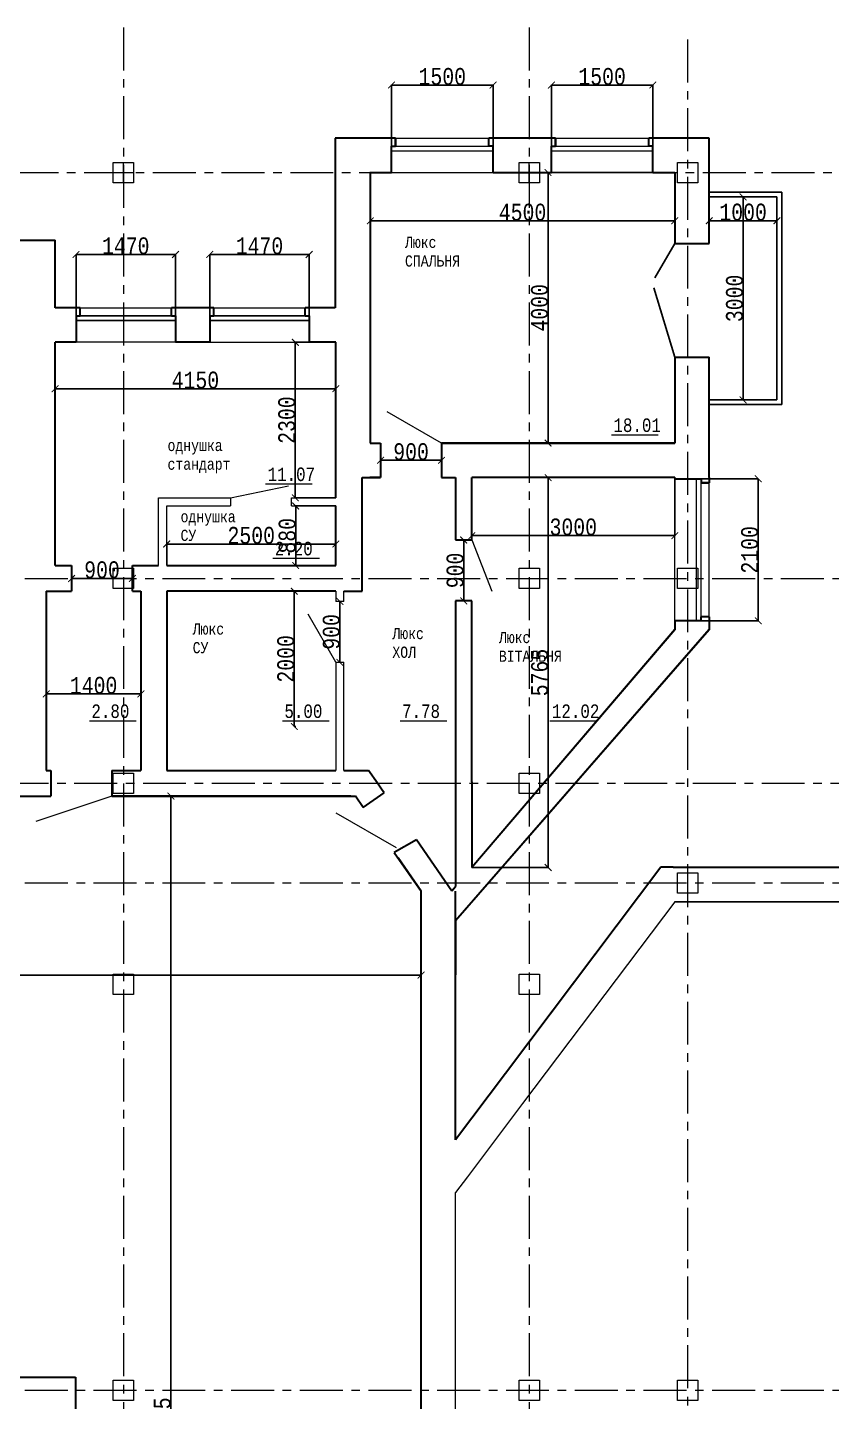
# Model space of a CAD drawing. Header units: millimetres. Extents: x -689206 to 4969298, y -1019800 to 703299.
# Drawn here: x 439613 to 451497, y 682986 to 703299 of the extents above; entities that cross this region are included whole.
import ezdxf

# ---------------------------------------------------------------- set-up
doc = ezdxf.new("R2010")
doc.units = ezdxf.units.MM
doc.linetypes.add('осеваяX2', pattern=[101.6, 63.5, -12.7, 12.7, -12.7])
for name, color, linetype, lineweight in [('б', 231, 'Continuous', 30), ('несущие', 7, 'Continuous', 30), ('ОКНА', 250, 'Continuous', 20), ('ПЕРЕГОРОДКИ', 252, 'Continuous', 9), ('РАЗМЕРЫ', 7, 'Continuous', 9), ('стены', 7, 'Continuous', 20)]:
    doc.layers.add(name, color=color, linetype=linetype, lineweight=lineweight)
doc.styles.add('Аннотативный', font='isocteur.ttf', dxfattribs={"width": 0.7, "height": 250})
doc.dimstyles.new('Аннотативный', dxfattribs={"dimscale": 0, "dimtxt": 250, "dimasz": 100, "dimexe": 1.25, "dimexo": 0.625, "dimtad": 1, "dimdec": 0, "dimtxsty": 'Аннотативный', "dimblk": 'ARCHTICK', "dimcen": 2.5, "dimadec": 0, "dimazin": 0, "dimtfac": 1, "dimtdec": 0, "dimtmove": 0, "dimatfit": 3, "dimfxl": 1, "dimarcsym": 0})

# ---------------------------------------------------------------- blocks, each defined once
blk = doc.blocks.new('_ArchTick')
at = {"color": 0, "linetype": 'ByBlock', "const_width": 0.15}
blk.add_lwpolyline([(-0.5, -0.5), (0.5, 0.5)], dxfattribs=at)
blk = doc.blocks.new('*D18')
at = {"layer": 'Defpoints', "color": 0, "lineweight": 20, "transparency": 16777216}
for p in [(439890, 693446), (439890, 692965), (441290, 692965)]:
    blk.add_point(p, dxfattribs=at)
at = {"layer": 'стены', "color": 0, "lineweight": -2, "transparency": 16777216}
for p, q in [((439890, 692966), (439890, 693447)), ((441290, 693446), (439890, 693446)), ((441290, 692966), (441290, 693447))]:
    blk.add_line(p, q, dxfattribs=at)
at = {"layer": 'стены', "color": 0, "lineweight": -2, "transparency": 16777216, "xscale": 100, "yscale": 100, "zscale": 100, "rotation": 180}
blk.add_blockref('_ArchTick', (439890, 693446), dxfattribs=at)
at = {"layer": 'стены', "color": 0, "lineweight": -2, "transparency": 16777216, "xscale": 100, "yscale": 100, "zscale": 100}
blk.add_blockref('_ArchTick', (441290, 693446), dxfattribs=at)
at = {"layer": 'стены', "color": 0, "transparency": 16777216, "insert": (440590, 693572), "char_height": 250, "attachment_point": 5, "style": 'Аннотативный'}
blk.add_mtext('1400', dxfattribs=at)
blk = doc.blocks.new('*D19')
at = {"layer": 'Defpoints', "color": 0, "lineweight": 20, "transparency": 16777216}
for p in [(443571, 698645), (444170, 698645), (444170, 696345)]:
    blk.add_point(p, dxfattribs=at)
at = {"layer": 'стены', "color": 0, "lineweight": -2, "transparency": 16777216}
for p, q in [((444169, 698645), (443570, 698645)), ((443571, 696345), (443571, 698645)), ((444169, 696345), (443570, 696345))]:
    blk.add_line(p, q, dxfattribs=at)
at = {"layer": 'стены', "color": 0, "lineweight": -2, "transparency": 16777216, "xscale": 100, "yscale": 100, "zscale": 100}
for p, rotation in [((443571, 698645), 90), ((443571, 696345), 270)]:
    blk.add_blockref('_ArchTick', p, dxfattribs=dict(at, rotation=rotation))
at = {"layer": 'стены', "color": 0, "transparency": 16777216, "insert": (443446, 697495), "char_height": 250, "attachment_point": 5, "rotation": 90, "style": 'Аннотативный'}
blk.add_mtext('2300', dxfattribs=at)
blk = doc.blocks.new('*D20')
at = {"layer": 'Defpoints', "color": 0, "lineweight": 20, "transparency": 16777216}
for p in [(440020, 697945), (444170, 697959), (444170, 697945)]:
    blk.add_point(p, dxfattribs=at)
at = {"layer": 'стены', "color": 0, "lineweight": -2, "transparency": 16777216}
for p, q in [((440020, 697945), (440020, 697961)), ((440020, 697959), (444170, 697959)), ((444170, 697945), (444170, 697961))]:
    blk.add_line(p, q, dxfattribs=at)
at = {"layer": 'стены', "color": 0, "lineweight": -2, "transparency": 16777216, "xscale": 100, "yscale": 100, "zscale": 100, "rotation": 180}
blk.add_blockref('_ArchTick', (440020, 697959), dxfattribs=at)
at = {"layer": 'стены', "color": 0, "lineweight": -2, "transparency": 16777216, "xscale": 100, "yscale": 100, "zscale": 100}
blk.add_blockref('_ArchTick', (444170, 697959), dxfattribs=at)
at = {"layer": 'стены', "color": 0, "transparency": 16777216, "insert": (442095, 698085), "char_height": 250, "attachment_point": 5, "style": 'Аннотативный'}
blk.add_mtext('4150', dxfattribs=at)
blk = doc.blocks.new('*D21')
at = {"layer": 'Defpoints', "color": 0, "lineweight": 20, "transparency": 16777216}
for p in [(444170, 696225), (443577, 695345), (444170, 695345)]:
    blk.add_point(p, dxfattribs=at)
at = {"layer": 'стены', "color": 0, "lineweight": -2, "transparency": 16777216}
for p, q in [((444169, 696225), (443576, 696225)), ((443577, 696225), (443577, 695345)), ((444169, 695345), (443576, 695345))]:
    blk.add_line(p, q, dxfattribs=at)
at = {"layer": 'стены', "color": 0, "lineweight": -2, "transparency": 16777216, "xscale": 100, "yscale": 100, "zscale": 100}
for p, rotation in [((443577, 696225), 90), ((443577, 695345), 270)]:
    blk.add_blockref('_ArchTick', p, dxfattribs=dict(at, rotation=rotation))
at = {"layer": 'стены', "color": 0, "transparency": 16777216, "insert": (443452, 695785), "char_height": 250, "attachment_point": 5, "rotation": 90, "style": 'Аннотативный'}
blk.add_mtext('880', dxfattribs=at)
blk = doc.blocks.new('*D22')
at = {"layer": 'Defpoints', "color": 0, "lineweight": 20, "transparency": 16777216}
for p in [(441670, 695663), (441670, 695345), (444170, 695345)]:
    blk.add_point(p, dxfattribs=at)
at = {"layer": 'стены', "color": 0, "lineweight": -2, "transparency": 16777216}
for p, q in [((441670, 695346), (441670, 695665)), ((444170, 695663), (441670, 695663)), ((444170, 695346), (444170, 695665))]:
    blk.add_line(p, q, dxfattribs=at)
at = {"layer": 'стены', "color": 0, "lineweight": -2, "transparency": 16777216, "xscale": 100, "yscale": 100, "zscale": 100, "rotation": 180}
blk.add_blockref('_ArchTick', (441670, 695663), dxfattribs=at)
at = {"layer": 'стены', "color": 0, "lineweight": -2, "transparency": 16777216, "xscale": 100, "yscale": 100, "zscale": 100}
blk.add_blockref('_ArchTick', (444170, 695663), dxfattribs=at)
at = {"layer": 'стены', "color": 0, "transparency": 16777216, "insert": (442920, 695789), "char_height": 250, "attachment_point": 5, "style": 'Аннотативный'}
blk.add_mtext('2500', dxfattribs=at)
blk = doc.blocks.new('*D23')
at = {"layer": 'Defpoints', "color": 0, "lineweight": 20, "transparency": 16777216}
for p in [(443581, 694965), (443556, 692965), (443581, 692965)]:
    blk.add_point(p, dxfattribs=at)
at = {"layer": 'стены', "color": 0, "lineweight": -2, "transparency": 16777216}
for p, q in [((443580, 694965), (443555, 694965)), ((443556, 694965), (443556, 692965)), ((443580, 692965), (443555, 692965))]:
    blk.add_line(p, q, dxfattribs=at)
at = {"layer": 'стены', "color": 0, "lineweight": -2, "transparency": 16777216, "xscale": 100, "yscale": 100, "zscale": 100}
for p, rotation in [((443556, 694965), 90), ((443556, 692965), 270)]:
    blk.add_blockref('_ArchTick', p, dxfattribs=dict(at, rotation=rotation))
at = {"layer": 'стены', "color": 0, "transparency": 16777216, "insert": (443431, 693965), "char_height": 250, "attachment_point": 5, "rotation": 90, "style": 'Аннотативный'}
blk.add_mtext('2000', dxfattribs=at)
blk = doc.blocks.new('*D24')
at = {"layer": 'Defpoints', "color": 0, "lineweight": 20, "transparency": 16777216}
for p in [(444680, 700441), (449180, 700441), (449180, 700441)]:
    blk.add_point(p, dxfattribs=at)
at = {"layer": 'стены', "color": 0, "lineweight": -2, "transparency": 16777216}
for p, q in [((444680, 700442), (444680, 700442)), ((444680, 700441), (449180, 700441)), ((449180, 700442), (449180, 700442))]:
    blk.add_line(p, q, dxfattribs=at)
at = {"layer": 'стены', "color": 0, "lineweight": -2, "transparency": 16777216, "xscale": 100, "yscale": 100, "zscale": 100, "rotation": 180}
blk.add_blockref('_ArchTick', (444680, 700441), dxfattribs=at)
at = {"layer": 'стены', "color": 0, "lineweight": -2, "transparency": 16777216, "xscale": 100, "yscale": 100, "zscale": 100}
blk.add_blockref('_ArchTick', (449180, 700441), dxfattribs=at)
at = {"layer": 'стены', "color": 0, "transparency": 16777216, "insert": (446930, 700567), "char_height": 250, "attachment_point": 5, "style": 'Аннотативный'}
blk.add_mtext('4500', dxfattribs=at)
blk = doc.blocks.new('*D25')
at = {"layer": 'Defpoints', "color": 0, "lineweight": 20, "transparency": 16777216}
for p in [(447307, 701155), (449180, 701155), (449180, 697155)]:
    blk.add_point(p, dxfattribs=at)
at = {"layer": 'стены', "color": 0, "lineweight": -2, "transparency": 16777216}
for p, q in [((449179, 701155), (447306, 701155)), ((447307, 697155), (447307, 701155)), ((449179, 697155), (447306, 697155))]:
    blk.add_line(p, q, dxfattribs=at)
at = {"layer": 'стены', "color": 0, "lineweight": -2, "transparency": 16777216, "xscale": 100, "yscale": 100, "zscale": 100}
for p, rotation in [((447307, 701155), 90), ((447307, 697155), 270)]:
    blk.add_blockref('_ArchTick', p, dxfattribs=dict(at, rotation=rotation))
at = {"layer": 'стены', "color": 0, "transparency": 16777216, "insert": (447182, 699155), "char_height": 250, "attachment_point": 5, "rotation": 90, "style": 'Аннотативный'}
blk.add_mtext('4000', dxfattribs=at)
blk = doc.blocks.new('*D26')
at = {"layer": 'Defpoints', "color": 0, "lineweight": 20, "transparency": 16777216}
for p in [(446180, 696645), (447309, 696645), (446180, 690881)]:
    blk.add_point(p, dxfattribs=at)
at = {"layer": 'стены', "color": 0, "lineweight": -2, "transparency": 16777216}
for p, q in [((446181, 696645), (447310, 696645)), ((447309, 690881), (447309, 696645)), ((446181, 690881), (447310, 690881))]:
    blk.add_line(p, q, dxfattribs=at)
at = {"layer": 'стены', "color": 0, "lineweight": -2, "transparency": 16777216, "xscale": 100, "yscale": 100, "zscale": 100}
for p, rotation in [((447309, 696645), 90), ((447309, 690881), 270)]:
    blk.add_blockref('_ArchTick', p, dxfattribs=dict(at, rotation=rotation))
at = {"layer": 'стены', "color": 0, "transparency": 16777216, "insert": (447183, 693763), "char_height": 250, "attachment_point": 5, "rotation": 90, "style": 'Аннотативный'}
blk.add_mtext('5765', dxfattribs=at)
blk = doc.blocks.new('*D129')
at = {"layer": 'Defpoints', "color": 0, "lineweight": 20, "transparency": 16777216}
for p in [(444230, 694814), (444230, 694814), (444230, 693914)]:
    blk.add_point(p, dxfattribs=at)
at = {"layer": 'стены', "color": 0, "lineweight": -2, "transparency": 16777216}
for p, q in [((444230, 693914), (444230, 694814)), ((444231, 694814), (444231, 694814)), ((444231, 693914), (444231, 693914))]:
    blk.add_line(p, q, dxfattribs=at)
at = {"layer": 'стены', "color": 0, "lineweight": -2, "transparency": 16777216, "xscale": 100, "yscale": 100, "zscale": 100}
for p, rotation in [((444230, 694814), 90), ((444230, 693914), 270)]:
    blk.add_blockref('_ArchTick', p, dxfattribs=dict(at, rotation=rotation))
at = {"layer": 'стены', "color": 0, "transparency": 16777216, "insert": (444104, 694364), "char_height": 250, "attachment_point": 5, "rotation": 90, "style": 'Аннотативный'}
blk.add_mtext('900', dxfattribs=at)
blk = doc.blocks.new('*D130')
at = {"layer": 'Defpoints', "color": 0, "lineweight": 20, "transparency": 16777216}
for p in [(446060, 695722), (446060, 695722), (446060, 694822)]:
    blk.add_point(p, dxfattribs=at)
at = {"layer": 'стены', "color": 0, "lineweight": -2, "transparency": 16777216}
for p, q in [((446060, 694822), (446060, 695722)), ((446061, 695722), (446061, 695722)), ((446061, 694822), (446061, 694822))]:
    blk.add_line(p, q, dxfattribs=at)
at = {"layer": 'стены', "color": 0, "lineweight": -2, "transparency": 16777216, "xscale": 100, "yscale": 100, "zscale": 100}
for p, rotation in [((446060, 695722), 90), ((446060, 694822), 270)]:
    blk.add_blockref('_ArchTick', p, dxfattribs=dict(at, rotation=rotation))
at = {"layer": 'стены', "color": 0, "transparency": 16777216, "insert": (445934, 695272), "char_height": 250, "attachment_point": 5, "rotation": 90, "style": 'Аннотативный'}
blk.add_mtext('900', dxfattribs=at)
blk = doc.blocks.new('*D131')
at = {"layer": 'Defpoints', "color": 0, "lineweight": 20, "transparency": 16777216}
for p in [(444832, 696900), (444832, 696900), (445732, 696900)]:
    blk.add_point(p, dxfattribs=at)
at = {"layer": 'стены', "color": 0, "lineweight": -2, "transparency": 16777216}
for p, q in [((444832, 696901), (444832, 696902)), ((445732, 696900), (444832, 696900)), ((445732, 696901), (445732, 696902))]:
    blk.add_line(p, q, dxfattribs=at)
at = {"layer": 'стены', "color": 0, "lineweight": -2, "transparency": 16777216, "xscale": 100, "yscale": 100, "zscale": 100, "rotation": 180}
blk.add_blockref('_ArchTick', (444832, 696900), dxfattribs=at)
at = {"layer": 'стены', "color": 0, "lineweight": -2, "transparency": 16777216, "xscale": 100, "yscale": 100, "zscale": 100}
blk.add_blockref('_ArchTick', (445732, 696900), dxfattribs=at)
at = {"layer": 'стены', "color": 0, "transparency": 16777216, "insert": (445282, 697026), "char_height": 250, "attachment_point": 5, "style": 'Аннотативный'}
blk.add_mtext('900', dxfattribs=at)
blk = doc.blocks.new('*D132')
at = {"layer": 'Defpoints', "color": 0, "lineweight": 20, "transparency": 16777216}
for p in [(440264, 695153), (441164, 695155), (441164, 695155)]:
    blk.add_point(p, dxfattribs=at)
at = {"layer": 'стены', "color": 0, "lineweight": -2, "transparency": 16777216}
for p, q in [((440264, 695154), (440264, 695155)), ((440264, 695153), (441164, 695155)), ((441164, 695156), (441164, 695157))]:
    blk.add_line(p, q, dxfattribs=at)
at = {"layer": 'стены', "color": 0, "lineweight": -2, "transparency": 16777216, "xscale": 100, "yscale": 100, "zscale": 100}
for p, rotation in [((440264, 695153), 180.1284210534828), ((441164, 695155), 0.1284210534828287)]:
    blk.add_blockref('_ArchTick', p, dxfattribs=dict(at, rotation=rotation))
at = {"layer": 'стены', "color": 0, "transparency": 16777216, "insert": (440714, 695280), "char_height": 250, "attachment_point": 5, "rotation": 0.1284, "style": 'Аннотативный'}
blk.add_mtext('900', dxfattribs=at)
blk = doc.blocks.new('*D171')
at = {"layer": 'Defpoints', "color": 0, "linetype": 'ByBlock', "lineweight": 20, "transparency": 16777216}
for p in [(449690, 700794), (450690, 700794), (450690, 700442)]:
    blk.add_point(p, dxfattribs=at)
at = {"layer": 'б', "color": 0, "linetype": 'ByBlock', "lineweight": -2, "transparency": 16777216}
for p, q in [((449690, 700794), (449690, 700441)), ((450690, 700794), (450690, 700441)), ((449690, 700442), (450690, 700442))]:
    blk.add_line(p, q, dxfattribs=at)
at = {"layer": 'б', "color": 0, "linetype": 'ByBlock', "lineweight": -2, "transparency": 16777216, "xscale": 100, "yscale": 100, "zscale": 100, "rotation": 180}
blk.add_blockref('_ArchTick', (449690, 700442), dxfattribs=at)
at = {"layer": 'б', "color": 0, "linetype": 'ByBlock', "lineweight": -2, "transparency": 16777216, "xscale": 100, "yscale": 100, "zscale": 100}
blk.add_blockref('_ArchTick', (450690, 700442), dxfattribs=at)
at = {"layer": 'б', "color": 0, "linetype": 'ByBlock', "lineweight": 25, "transparency": 16777216, "insert": (450190, 700568), "char_height": 250, "attachment_point": 5, "style": 'Аннотативный'}
blk.add_mtext('1000', dxfattribs=at)
blk = doc.blocks.new('*D172')
at = {"layer": 'Defpoints', "color": 0, "linetype": 'ByBlock', "lineweight": 20, "transparency": 16777216}
for p in [(449690, 700794), (450190, 700794), (449690, 697794)]:
    blk.add_point(p, dxfattribs=at)
at = {"layer": 'б', "color": 0, "linetype": 'ByBlock', "lineweight": -2, "transparency": 16777216}
for p, q in [((449691, 700794), (450191, 700794)), ((450190, 697794), (450190, 700794)), ((449691, 697794), (450191, 697794))]:
    blk.add_line(p, q, dxfattribs=at)
at = {"layer": 'б', "color": 0, "linetype": 'ByBlock', "lineweight": -2, "transparency": 16777216, "xscale": 100, "yscale": 100, "zscale": 100}
for p, rotation in [((450190, 700794), 90), ((450190, 697794), 270)]:
    blk.add_blockref('_ArchTick', p, dxfattribs=dict(at, rotation=rotation))
at = {"layer": 'б', "color": 0, "linetype": 'ByBlock', "lineweight": 25, "transparency": 16777216, "insert": (450064, 699294), "char_height": 250, "attachment_point": 5, "rotation": 90, "style": 'Аннотативный'}
blk.add_mtext('3000', dxfattribs=at)
blk = doc.blocks.new('*D194')
at = {"layer": 'Defpoints', "color": 0, "lineweight": 20, "transparency": 16777216}
for p in [(446180, 696645), (449180, 696645), (449180, 695787)]:
    blk.add_point(p, dxfattribs=at)
at = {"layer": 'РАЗМЕРЫ', "color": 0, "lineweight": -2, "transparency": 16777216}
for p, q in [((446180, 696645), (446180, 695786)), ((449180, 696645), (449180, 695786)), ((446180, 695787), (449180, 695787))]:
    blk.add_line(p, q, dxfattribs=at)
at = {"layer": 'РАЗМЕРЫ', "color": 0, "lineweight": -2, "transparency": 16777216, "xscale": 100, "yscale": 100, "zscale": 100, "rotation": 180}
blk.add_blockref('_ArchTick', (446180, 695787), dxfattribs=at)
at = {"layer": 'РАЗМЕРЫ', "color": 0, "lineweight": -2, "transparency": 16777216, "xscale": 100, "yscale": 100, "zscale": 100}
blk.add_blockref('_ArchTick', (449180, 695787), dxfattribs=at)
at = {"layer": 'РАЗМЕРЫ', "color": 0, "transparency": 16777216, "insert": (447680, 695913), "char_height": 250, "attachment_point": 5, "style": 'Аннотативный'}
blk.add_mtext('3000', dxfattribs=at)
blk = doc.blocks.new('*D299')
at = {"layer": 'Defpoints', "color": 0, "linetype": 'ByBlock', "lineweight": 20, "transparency": 16777216}
for p in [(440330, 699943), (440330, 698645), (441800, 698645)]:
    blk.add_point(p, dxfattribs=at)
at = {"layer": 'ПЕРЕГОРОДКИ', "color": 0, "linetype": 'ByBlock', "lineweight": -2, "transparency": 16777216}
for p, q in [((440330, 698646), (440330, 699944)), ((441800, 699943), (440330, 699943)), ((441800, 698646), (441800, 699944))]:
    blk.add_line(p, q, dxfattribs=at)
at = {"layer": 'ПЕРЕГОРОДКИ', "color": 0, "linetype": 'ByBlock', "lineweight": -2, "transparency": 16777216, "xscale": 100, "yscale": 100, "zscale": 100, "rotation": 180}
blk.add_blockref('_ArchTick', (440330, 699943), dxfattribs=at)
at = {"layer": 'ПЕРЕГОРОДКИ', "color": 0, "linetype": 'ByBlock', "lineweight": -2, "transparency": 16777216, "xscale": 100, "yscale": 100, "zscale": 100}
blk.add_blockref('_ArchTick', (441800, 699943), dxfattribs=at)
at = {"layer": 'ПЕРЕГОРОДКИ', "color": 0, "linetype": 'ByBlock', "lineweight": 13, "transparency": 16777216, "insert": (441065, 700069), "char_height": 250, "attachment_point": 5, "style": 'Аннотативный'}
blk.add_mtext('1470', dxfattribs=at)
blk = doc.blocks.new('*D300')
at = {"layer": 'Defpoints', "color": 0, "linetype": 'ByBlock', "lineweight": 20, "transparency": 16777216}
for p in [(442307, 699943), (442307, 698645), (443777, 698645)]:
    blk.add_point(p, dxfattribs=at)
at = {"layer": 'ПЕРЕГОРОДКИ', "color": 0, "linetype": 'ByBlock', "lineweight": -2, "transparency": 16777216}
for p, q in [((442307, 698646), (442307, 699944)), ((443777, 699943), (442307, 699943)), ((443777, 698646), (443777, 699944))]:
    blk.add_line(p, q, dxfattribs=at)
at = {"layer": 'ПЕРЕГОРОДКИ', "color": 0, "linetype": 'ByBlock', "lineweight": -2, "transparency": 16777216, "xscale": 100, "yscale": 100, "zscale": 100, "rotation": 180}
blk.add_blockref('_ArchTick', (442307, 699943), dxfattribs=at)
at = {"layer": 'ПЕРЕГОРОДКИ', "color": 0, "linetype": 'ByBlock', "lineweight": -2, "transparency": 16777216, "xscale": 100, "yscale": 100, "zscale": 100}
blk.add_blockref('_ArchTick', (443777, 699943), dxfattribs=at)
at = {"layer": 'ПЕРЕГОРОДКИ', "color": 0, "linetype": 'ByBlock', "lineweight": 13, "transparency": 16777216, "insert": (443042, 700069), "char_height": 250, "attachment_point": 5, "style": 'Аннотативный'}
blk.add_mtext('1470', dxfattribs=at)
blk = doc.blocks.new('*D301')
at = {"layer": 'Defpoints', "color": 0, "linetype": 'ByBlock', "lineweight": 20, "transparency": 16777216}
for p in [(444994, 702448), (444994, 701155), (446494, 701155)]:
    blk.add_point(p, dxfattribs=at)
at = {"layer": 'ПЕРЕГОРОДКИ', "color": 0, "linetype": 'ByBlock', "lineweight": -2, "transparency": 16777216}
for p, q in [((444994, 701156), (444994, 702449)), ((446494, 702448), (444994, 702448)), ((446494, 701156), (446494, 702449))]:
    blk.add_line(p, q, dxfattribs=at)
at = {"layer": 'ПЕРЕГОРОДКИ', "color": 0, "linetype": 'ByBlock', "lineweight": -2, "transparency": 16777216, "xscale": 100, "yscale": 100, "zscale": 100, "rotation": 180}
blk.add_blockref('_ArchTick', (444994, 702448), dxfattribs=at)
at = {"layer": 'ПЕРЕГОРОДКИ', "color": 0, "linetype": 'ByBlock', "lineweight": -2, "transparency": 16777216, "xscale": 100, "yscale": 100, "zscale": 100}
blk.add_blockref('_ArchTick', (446494, 702448), dxfattribs=at)
at = {"layer": 'ПЕРЕГОРОДКИ', "color": 0, "linetype": 'ByBlock', "lineweight": 13, "transparency": 16777216, "insert": (445744, 702573), "char_height": 250, "attachment_point": 5, "style": 'Аннотативный'}
blk.add_mtext('1500', dxfattribs=at)
blk = doc.blocks.new('*D302')
at = {"layer": 'Defpoints', "color": 0, "linetype": 'ByBlock', "lineweight": 20, "transparency": 16777216}
for p in [(448856, 702448), (447356, 701155), (448856, 701153)]:
    blk.add_point(p, dxfattribs=at)
at = {"layer": 'ПЕРЕГОРОДКИ', "color": 0, "linetype": 'ByBlock', "lineweight": -2, "transparency": 16777216}
for p, q in [((447356, 701156), (447356, 702449)), ((447356, 702448), (448856, 702448)), ((448856, 701154), (448856, 702449))]:
    blk.add_line(p, q, dxfattribs=at)
at = {"layer": 'ПЕРЕГОРОДКИ', "color": 0, "linetype": 'ByBlock', "lineweight": -2, "transparency": 16777216, "xscale": 100, "yscale": 100, "zscale": 100, "rotation": 180}
blk.add_blockref('_ArchTick', (447356, 702448), dxfattribs=at)
at = {"layer": 'ПЕРЕГОРОДКИ', "color": 0, "linetype": 'ByBlock', "lineweight": -2, "transparency": 16777216, "xscale": 100, "yscale": 100, "zscale": 100}
blk.add_blockref('_ArchTick', (448856, 702448), dxfattribs=at)
at = {"layer": 'ПЕРЕГОРОДКИ', "color": 0, "linetype": 'ByBlock', "lineweight": 13, "transparency": 16777216, "insert": (448106, 702573), "char_height": 250, "attachment_point": 5, "style": 'Аннотативный'}
blk.add_mtext('1500', dxfattribs=at)
blk = doc.blocks.new('*D303')
at = {"layer": 'Defpoints', "color": 0, "linetype": 'ByBlock', "lineweight": 20, "transparency": 16777216}
for p in [(449180, 696627), (450414, 696627), (449180, 694527)]:
    blk.add_point(p, dxfattribs=at)
at = {"layer": 'ПЕРЕГОРОДКИ', "color": 0, "linetype": 'ByBlock', "lineweight": -2, "transparency": 16777216}
for p, q in [((449181, 696627), (450415, 696627)), ((450414, 694527), (450414, 696627)), ((449181, 694527), (450415, 694527))]:
    blk.add_line(p, q, dxfattribs=at)
at = {"layer": 'ПЕРЕГОРОДКИ', "color": 0, "linetype": 'ByBlock', "lineweight": -2, "transparency": 16777216, "xscale": 100, "yscale": 100, "zscale": 100}
for p, rotation in [((450414, 696627), 90), ((450414, 694527), 270)]:
    blk.add_blockref('_ArchTick', p, dxfattribs=dict(at, rotation=rotation))
at = {"layer": 'ПЕРЕГОРОДКИ', "color": 0, "linetype": 'ByBlock', "lineweight": 13, "transparency": 16777216, "insert": (450288, 695577), "char_height": 250, "attachment_point": 5, "rotation": 90, "style": 'Аннотативный'}
blk.add_mtext('2100', dxfattribs=at)
blk = doc.blocks.new('*D480')
at = {"layer": 'Defpoints', "color": 0, "linetype": 'ByBlock', "lineweight": 20, "transparency": 16777216}
for p in [(441732, 691936), (441732, 691936), (441732, 673281)]:
    blk.add_point(p, dxfattribs=at)
at = {"layer": 'РАЗМЕРЫ', "color": 0, "linetype": 'ByBlock', "lineweight": -2, "transparency": 16777216}
for p, q in [((441732, 673281), (441732, 691936)), ((441733, 691936), (441733, 691936)), ((441733, 673281), (441733, 673281))]:
    blk.add_line(p, q, dxfattribs=at)
at = {"layer": 'РАЗМЕРЫ', "color": 0, "linetype": 'ByBlock', "lineweight": -2, "transparency": 16777216, "xscale": 100, "yscale": 100, "zscale": 100}
for p, rotation in [((441732, 691936), 90), ((441732, 673281), 270)]:
    blk.add_blockref('_ArchTick', p, dxfattribs=dict(at, rotation=rotation))
at = {"layer": 'РАЗМЕРЫ', "color": 0, "linetype": 'ByBlock', "lineweight": 25, "transparency": 16777216, "insert": (441606, 682609), "char_height": 250, "attachment_point": 5, "rotation": 90, "style": 'Аннотативный'}
blk.add_mtext('18655', dxfattribs=at)
blk = doc.blocks.new('*D481')
at = {"layer": 'Defpoints', "color": 0, "linetype": 'ByBlock', "lineweight": 20, "transparency": 16777216}
for p in [(426780, 689290), (426780, 689290), (445430, 689294)]:
    blk.add_point(p, dxfattribs=at)
at = {"layer": 'РАЗМЕРЫ', "color": 0, "linetype": 'ByBlock', "lineweight": -2, "transparency": 16777216}
for p, q in [((426780, 689291), (426780, 689292)), ((445430, 689290), (426780, 689290)), ((445430, 689293), (445430, 689289))]:
    blk.add_line(p, q, dxfattribs=at)
at = {"layer": 'РАЗМЕРЫ', "color": 0, "linetype": 'ByBlock', "lineweight": -2, "transparency": 16777216, "xscale": 100, "yscale": 100, "zscale": 100, "rotation": 180}
blk.add_blockref('_ArchTick', (426780, 689290), dxfattribs=at)
at = {"layer": 'РАЗМЕРЫ', "color": 0, "linetype": 'ByBlock', "lineweight": -2, "transparency": 16777216, "xscale": 100, "yscale": 100, "zscale": 100}
blk.add_blockref('_ArchTick', (445430, 689290), dxfattribs=at)
at = {"layer": 'РАЗМЕРЫ', "color": 0, "linetype": 'ByBlock', "lineweight": 25, "transparency": 16777216, "insert": (436105, 689416), "char_height": 250, "attachment_point": 5, "style": 'Аннотативный'}
blk.add_mtext('18650', dxfattribs=at)

msp = doc.modelspace()

# ---------------------------------------------------------------- linework, layer by layer
at = {"layer": 'б', "color": 18, "linetype": 'ByBlock', "lineweight": 25, "true_color": 0x000000}
for p, q in [((450760.1, 700864.4), (449690.1, 700864.4)), ((449690.1, 700794.4), (450690.1, 700794.4)), ((450690.1, 700794.4), (450690.1, 697794.4)), ((450760.1, 700794.4), (450760.1, 700864.4)), ((450760.1, 697724.4), (450760.1, 700794.4)), ((449180.1, 700104.3), (448887.3, 699597.1)), ((449180.1, 698424.3), (448870.5, 699450.7)), ((449690.1, 697794.4), (450690.1, 697794.4)), ((449690.1, 697724.4), (450690.1, 697724.4)), ((450690.1, 697724.4), (450760.1, 697724.4))]:
    msp.add_line(p, q, dxfattribs=at)
at = {"layer": 'б', "color": 18, "linetype": 'ByBlock', "lineweight": 30, "true_color": 0x000000}
for p, q in [((449180.1, 700104.3), (449690.1, 700104.3)), ((449180.1, 698424.3), (449690.1, 698424.3))]:
    msp.add_line(p, q, dxfattribs=at)
at = {"layer": 'несущие', "color": 0}
for p, q in [((439890.1, 692965.4), (439890.1, 692316)), ((441290.1, 692965.4), (441290.1, 692316)), ((441670.1, 692965.4), (441670.1, 692316)), ((439890.1, 692316), (439958, 692316)), ((439958, 692316), (439958, 691936)), ((440858, 692316), (440858, 691936)), ((440858, 692316), (441290.1, 692316)), ((441670.1, 692316), (444170.1, 692316)), ((444290.1, 692316), (444655.1, 692316)), ((444290.1, 692316), (444390.1, 692316)), ((444390.1, 692316), (444655.5, 692316)), ((444786.6, 692126), (444655.5, 692316)), ((444845.6, 692039.9), (444786.6, 692126)), ((444089.5, 691936), (440875.4, 691936)), ((444290.1, 691936), (444089.5, 691936)), ((444290.1, 691936), (444459.1, 691936)), ((444390.1, 691936), (444290.1, 691936)), ((444390.1, 691936), (444458.9, 691936)), ((444574.3, 691768.8), (444458.9, 691936)), ((444574.3, 691768.8), (444884.6, 691983)), ((444884.6, 691983), (444845.6, 692039.9)), ((448975.2, 690885), (446676.8, 687833.8)), ((448975.2, 690883.9), (446736.7, 687912.2)), ((449154.1, 690883.9), (448975.2, 690883.9))]:
    msp.add_line(p, q, dxfattribs=at)
at = {"layer": 'несущие', "lineweight": 30}
for p, q in [((445362, 691292.2), (445032.9, 691102.2)), ((445032.9, 691102.2), (445429.8, 690530))]:
    msp.add_line(p, q, dxfattribs=at)
at = {"layer": 'несущие', "lineweight": 20}
msp.add_line((449178.7, 690375), (446931.8, 687392.1), dxfattribs=at)
at = {"layer": 'несущие', "color": 0, "lineweight": 25}
msp.add_line((449373, 690373.9), (449177.8, 690373.9), dxfattribs=at)
at = {"layer": 'несущие'}
for p, q in [((438300, 683345.4), (440320, 683345.4)), ((440320, 683345.4), (440320, 681129.1))]:
    msp.add_line(p, q, dxfattribs=at)
at = {"layer": 'ОКНА'}
for p, q in [((444994, 701473.4), (446494, 701473.4)), ((445054, 701543.4), (446434, 701543.4)), ((447356.1, 701473.4), (448856.1, 701473.4)), ((447416.1, 701543.4), (448796.1, 701543.4)), ((449500.1, 694527.3), (449500.1, 696627.3)), ((449570.1, 694587.3), (449570.1, 696567.3))]:
    msp.add_line(p, q, dxfattribs=at)
at = {"layer": 'РАЗМЕРЫ', "lineweight": 30}
for p, q in [((445054, 701543.4), (445054, 701663.4)), ((445054, 701663.4), (445054, 701543.4)), ((446434, 701543.4), (446434, 701663.4)), ((447416.1, 701543.4), (447416.1, 701663.4)), ((447416.1, 701663.4), (447416.1, 701543.4)), ((448796.1, 701543.4), (448796.1, 701663.4)), ((444994, 701543.4), (445054, 701543.4)), ((446494, 701543.4), (446434, 701543.4)), ((447356.1, 701543.4), (447416.1, 701543.4)), ((448856.1, 701543.4), (448796.1, 701543.4)), ((449570.1, 696627.3), (449570.1, 696567.3)), ((449570.1, 696567.3), (449690.1, 696567.3)), ((449690.1, 696567.3), (449570.1, 696567.3)), ((449570.1, 694527.3), (449570.1, 694587.3)), ((449690.1, 694587.3), (449570.1, 694587.3))]:
    msp.add_line(p, q, dxfattribs=at)
at = {"layer": 'РАЗМЕРЫ'}
for p, q in [((445054, 701663.4), (446434, 701663.4)), ((447416.1, 701663.4), (448796.1, 701663.4)), ((444994, 701155.4), (446494, 701155.4)), ((447356.1, 701155.4), (448856.1, 701155.4)), ((440390.3, 699155.4), (441740.3, 699155.4)), ((442367.1, 699155.4), (443717.1, 699155.4)), ((441800.3, 698645.4), (440330.3, 698645.4)), ((442307.1, 698645.4), (443777.1, 698645.4)), ((449180.1, 694527.3), (449180.1, 696627.3)), ((449690.1, 694587.3), (449690.1, 696567.3))]:
    msp.add_line(p, q, dxfattribs=at)
at = {"layer": 'РАЗМЕРЫ', "color": 114, "true_color": 0x139b48}
for p, q in [((448244.2, 697276.2), (448933.4, 697276.2)), ((443133, 696550.9), (443822.3, 696550.9)), ((443238.3, 695452.4), (443927.6, 695452.4)), ((440528.3, 693048.3), (441217.6, 693048.3)), ((443381, 693048.3), (444070.3, 693048.3)), ((445119.9, 693048.3), (445809.1, 693048.3)), ((447334.6, 693048.3), (448023.9, 693048.3))]:
    msp.add_line(p, q, dxfattribs=at)
at = {"layer": 'РАЗМЕРЫ', "linetype": 'ByBlock', "lineweight": 30}
for p, q in [((445429.8, 676580.8), (445429.8, 690531.1)), ((445939.8, 686855.4), (445939.8, 690531.1)), ((446676.8, 687833.8), (445939.8, 686855.4))]:
    msp.add_line(p, q, dxfattribs=at)
at = {"layer": 'РАЗМЕРЫ', "linetype": 'ByBlock', "lineweight": 20}
for p, q in [((446931.8, 687392.1), (446115.2, 686308.1)), ((446115.2, 686308.1), (445939.8, 686075.2)), ((445939.8, 679557.8), (445939.8, 686075.2))]:
    msp.add_line(p, q, dxfattribs=at)
at = {"layer": 'стены', "color": 1, "linetype": 'осеваяX2', "lineweight": 15, "ltscale": 10}
for p, q in [((441030, 703298.9), (441030, 659151.4)), ((447030, 703298.9), (447030, 659003.4)), ((449370.1, 703120.9), (449370.1, 658825.4)), ((428258.1, 701153.4), (477180, 701153.4)), ((446880, 701153.4), (447180, 701153.4)), ((405030, 695153.4), (477180, 695153.4)), ((404744.4, 692126), (476894.4, 692126)), ((405030, 690653.4), (477180, 690653.4)), ((405030, 683153.4), (477180, 683153.4))]:
    msp.add_line(p, q, dxfattribs=at)
at = {"layer": 'стены', "lineweight": 30}
for p, q in [((444162.1, 701663.4), (444162.1, 699155.4)), ((445054, 701663.4), (444162.1, 701663.4)), ((447416.1, 701663.4), (446434, 701663.4)), ((449690.1, 701663.4), (448796.1, 701663.4)), ((449690.1, 700104.3), (449690.1, 701663.4)), ((444994, 701155.4), (444994, 701543.4)), ((446494, 701155.4), (446494, 701543.4)), ((447356.1, 701155.4), (447356.1, 701543.4)), ((448856.1, 701155.4), (448856.1, 701543.4)), ((444672.1, 701155.4), (444994, 701155.4)), ((444680.1, 701155.4), (444680.1, 697155.4)), ((446494, 701155.4), (447356.1, 701155.4)), ((448856.1, 701155.4), (449180.1, 701155.4)), ((449180.1, 701155.4), (449180.1, 700104.3)), ((438601.9, 700155.4), (439660.1, 700155.4)), ((439660.1, 700155.4), (440020.1, 700155.4)), ((440020.1, 699155.4), (440020.1, 700155.4)), ((440390.3, 699155.4), (440020.1, 699155.4)), ((440330.3, 699035.4), (440390.3, 699035.4)), ((440330.3, 699035.4), (440330.3, 698645.4)), ((440390.3, 699035.4), (440390.3, 699155.4)), ((441740.3, 699035.4), (441740.3, 699155.4)), ((442367.1, 699155.4), (441740.3, 699155.4)), ((441740.3, 699035.4), (441800.3, 699035.4)), ((442307.1, 699035.4), (442367.1, 699035.4)), ((442367.1, 699035.4), (442367.1, 699155.4)), ((444162.1, 699155.4), (443717.1, 699155.4)), ((443717.1, 699035.4), (443717.1, 699155.4)), ((443717.1, 699035.4), (443777.1, 699035.4)), ((443777.1, 699035.4), (443777.1, 698645.4)), ((440020.1, 695345.4), (440020.1, 698645.4)), ((440330.3, 698645.4), (440020.1, 698645.4)), ((442307.1, 698645.4), (441800.3, 698645.4)), ((444170.1, 698645.4), (443777.1, 698645.4)), ((444170.1, 696345.4), (444170.1, 698645.4)), ((449180.1, 698424.3), (449180.1, 697155.4)), ((449690.1, 696645.4), (449690.1, 698424.3)), ((444680.1, 697155.4), (444832.1, 697155.4)), ((444832.1, 697155.4), (444832.1, 696645.4)), ((445732.1, 697155.4), (449180.1, 697155.4)), ((449180.1, 697155.4), (445732.1, 697155.4)), ((445732.1, 697155.4), (445732.1, 696645.4)), ((444560.1, 696645.4), (444832.1, 696645.4)), ((444560.1, 694965.4), (444560.1, 696645.4)), ((444832.1, 696645.4), (444672.1, 696645.4)), ((445732.1, 696645.4), (445940.1, 696645.4)), ((445940.1, 696645.4), (445940.1, 695722.4)), ((449180.1, 696645.4), (446180.1, 696645.4)), ((446180.1, 695722.4), (446180.1, 696645.4)), ((449180.1, 696645.4), (449180.1, 696627.3)), ((449180.1, 696627.3), (449570.1, 696627.3)), ((449690.1, 696645.4), (449690.1, 696567.3)), ((444170.1, 695345.4), (444170.1, 696225.4)), ((445940.1, 695722.4), (446180.1, 695722.4)), ((440020.1, 695345.4), (440264.1, 695345.4)), ((440264.1, 695345.4), (440264.1, 694965.4)), ((441164.1, 694965.4), (441164.1, 695345.4)), ((441164.1, 695345.4), (441550.1, 695345.4)), ((441670.1, 695345.4), (444170.1, 695345.4)), ((439890.1, 694965.4), (440264.1, 694965.4)), ((439890.1, 694965.4), (439890.1, 692965.4)), ((441164.1, 694965.4), (441290.1, 694965.4)), ((441290.1, 694965.4), (441290.1, 692965.4)), ((441290.1, 694965.4), (441290.1, 692965.4)), ((444170.1, 694965.4), (441670.1, 694965.4)), ((441670.1, 694965.4), (441670.1, 693345.4)), ((444290.1, 694965.4), (444560.1, 694965.4)), ((445940.1, 694822.4), (445940.1, 692145.4)), ((446180.1, 694822.4), (445940.1, 694822.4)), ((446180.1, 692145.4), (446180.1, 694822.4)), ((449570.1, 694527.3), (449180.1, 694527.3)), ((449180.1, 694527.3), (449180.1, 694395.4)), ((449690.1, 694587.3), (449690.1, 694395.9)), ((449689.8, 694399.2), (445939.8, 690093.8)), ((449689.8, 694397.2), (445939.8, 690091.7)), ((449690.1, 694395.9), (445940.1, 690090.5)), ((449179.8, 694396.7), (446179.8, 690881.8)), ((449180.1, 694395.4), (446180.1, 690880.5)), ((441670.1, 693345.4), (441670.1, 692965.4)), ((445939.8, 692146.7), (445939.8, 690600.6)), ((445940.1, 692145.4), (445940.1, 690599.3)), ((446179.8, 692146.7), (446179.8, 690881.8)), ((446180.1, 692145.4), (446180.1, 690880.5)), ((439439.8, 691936), (439958, 691936)), ((440858, 691936), (444290.1, 691936)), ((445362.3, 691292.6), (445884.5, 690535.9)), ((445363.1, 691293.4), (445884.5, 690537.9)), ((445429.8, 690530), (445090.8, 691021.2)), ((449154.1, 690883.9), (452709.1, 690883.9)), ((445429.8, 690093.8), (445429.8, 690530)), ((445884.5, 690535.9), (445939.8, 690600.6)), ((445884.9, 690534.6), (445940.1, 690599.3)), ((445429.8, 689293.8), (445429.8, 690093.8)), ((445939.8, 690093.8), (445939.8, 689293.8))]:
    msp.add_line(p, q, dxfattribs=at)
at = {"layer": 'стены'}
for p, q in [((441030, 701003.4), (441030, 701303.4)), ((447030, 701003.4), (447030, 701303.4)), ((440880, 701153.4), (441180, 701153.4)), ((446880, 701153.4), (447180, 701153.4)), ((449180.1, 701153.4), (448856.1, 701153.4)), ((440170.1, 699155.4), (440390.3, 699155.4)), ((445732.1, 697155.4), (444931.4, 697617.7)), ((444680.1, 697155.4), (444832.1, 697155.4)), ((442613.1, 696345.4), (443472, 696521.6)), ((445940.1, 696645.4), (445732.1, 696645.4)), ((446180.1, 696645.4), (446542.1, 696645.4)), ((441550.1, 695345.4), (441550.1, 696345.4)), ((441550.1, 696345.4), (442613.1, 696345.4)), ((442613.1, 696345.4), (442613.1, 696225.4)), ((443513.1, 696345.4), (444170.1, 696345.4)), ((443513.1, 696225.4), (443513.1, 696345.4)), ((441670.1, 695345.4), (441670.1, 696225.4)), ((441670.1, 696225.4), (442613.1, 696225.4)), ((443513.1, 696225.4), (444170.1, 696225.4)), ((446180.1, 695722.4), (446474.2, 694966.1)), ((441550.1, 695345.4), (441550.1, 695593.1)), ((441164.1, 695345.4), (441550.1, 695345.4)), ((439890.1, 694965.4), (440264.1, 694965.4)), ((441164.1, 694965.4), (441290.1, 694965.4)), ((441290.1, 693391.1), (441290.1, 694965.4)), ((441670.1, 692965.4), (441670.1, 694965.4)), ((441670.1, 692965.4), (441670.1, 694965.4)), ((444170.1, 694965.4), (444170.1, 694814.4)), ((444290.1, 694814.4), (444290.1, 694965.4)), ((444290.1, 694814.4), (444170.1, 694814.4)), ((444170.1, 693914.4), (443760.7, 694623.5)), ((444170.1, 693914.4), (444170.1, 692316)), ((444170.1, 693914.4), (444290.1, 693914.4)), ((444290.1, 692316), (444290.1, 693914.4)), ((441290.1, 693345.4), (441290.1, 693391.1)), ((440858, 691936), (439738.1, 691560.4)), ((445066.2, 691170.3), (444176.3, 691684.1))]:
    msp.add_line(p, q, dxfattribs=at)
at = {"layer": 'стены', "lineweight": 25}
for p, q in [((440330.3, 698965.4), (441800.3, 698965.4)), ((440390.3, 699035.4), (441740.3, 699035.4)), ((442307.1, 698965.4), (443777.1, 698965.4)), ((442367.1, 699035.4), (443717.1, 699035.4)), ((452709.1, 690373.9), (449373, 690373.9))]:
    msp.add_line(p, q, dxfattribs=at)
at = {"layer": 'стены', "color": 4, "lineweight": 25}
for p, q in [((441800.3, 699035.4), (441800.3, 698645.4)), ((443777.1, 699035.4), (443777.1, 698645.4))]:
    msp.add_line(p, q, dxfattribs=at)
at = {"layer": 'стены', "color": 18, "lineweight": 30, "true_color": 0x000000}
for p, q in [((441800.3, 699035.4), (441800.3, 698645.4)), ((442307.1, 699035.4), (442307.1, 698645.4))]:
    msp.add_line(p, q, dxfattribs=at)
at = {"layer": 'стены', "color": 240, "true_color": 0xed1f24}
for points in [[(440880, 701303.4), (441180, 701303.4), (441180, 701003.4), (440880, 701003.4)], [(446880, 701303.4), (447180, 701303.4), (447180, 701003.4), (446880, 701003.4)], [(449220.1, 701303.4), (449520.1, 701303.4), (449520.1, 701003.4), (449220.1, 701003.4)], [(440880, 695303.4), (441180, 695303.4), (441180, 695003.4), (440880, 695003.4)], [(446880, 695303.4), (447180, 695303.4), (447180, 695003.4), (446880, 695003.4)], [(449220.1, 695303.4), (449520.1, 695303.4), (449520.1, 695003.4), (449220.1, 695003.4)], [(440880, 692276), (441180, 692276), (441180, 691976), (440880, 691976)], [(446880, 692276), (447180, 692276), (447180, 691976), (446880, 691976)], [(449220.1, 690803.4), (449520.1, 690803.4), (449520.1, 690503.4), (449220.1, 690503.4)], [(440880, 689303.4), (441180, 689303.4), (441180, 689003.4), (440880, 689003.4)], [(446880, 689303.4), (447180, 689303.4), (447180, 689003.4), (446880, 689003.4)], [(440880, 683303.4), (441180, 683303.4), (441180, 683003.4), (440880, 683003.4)], [(446880, 683303.4), (447180, 683303.4), (447180, 683003.4), (446880, 683003.4)], [(449220.1, 683303.4), (449520.1, 683303.4), (449520.1, 683003.4), (449220.1, 683003.4)]]:
    msp.add_lwpolyline(points, close=True, dxfattribs=at)

# ---------------------------------------------------------------- texts
at = {"char_height": 165.8, "width": 766.271, "attachment_point": 1, "style": 'Аннотативный'}
for s, insert in [('Люкс\\PСПАЛЬНЯ', (445192.4, 700206.1)), ('однушка \\Pстандарт', (441682.7, 697202.8)), ('однушка\\PСУ', (441875.5, 696150.2)), ('Люкс\\PСУ', (442054.5, 694489.7)), ('Люкс ХОЛ', (445006, 694422.3)), ('Люкс\\PВІТАЛЬНЯ', (446580.4, 694363.8))]:
    msp.add_mtext(s, dxfattribs=dict(at, insert=insert))
at = {"layer": 'РАЗМЕРЫ', "color": 114, "true_color": 0x139b48, "char_height": 200, "width": 656.117, "attachment_point": 1, "style": 'Аннотативный'}
for s, insert in [('18.01', (448273.4, 697519.1)), ('11.07', (443162.3, 696793.7)), ('2.20', (443267.6, 695695.2)), ('2.80', (440557.6, 693291.2)), ('5.00', (443410.3, 693291.2)), ('7.78', (445149.1, 693291.2)), ('12.02', (447363.9, 693291.2))]:
    msp.add_mtext(s, dxfattribs=dict(at, insert=insert))

# ---------------------------------------------------------------- dimensions: what is measured, and where the dimension line sits
at = {"layer": 'б', "color": 18, "linetype": 'ByBlock', "lineweight": 25, "true_color": 0x000000}
for p1, p2, distance, picture, middle in [((449690.1, 700794.4), (450690.1, 700794.4), -352.3, '*D171', (450190.1, 700567.8)), ((449690.1, 697794.4), (449690.1, 700794.4), -500, '*D172', (450064.5, 699294.4))]:
    dim = msp.add_aligned_dim(p1=p1, p2=p2, distance=distance, dimstyle='Аннотативный', dxfattribs=at)
    dim.commit()
    dim.dimension.update_dxf_attribs({"geometry": picture, "text_midpoint": middle})
at = {"layer": 'ПЕРЕГОРОДКИ', "color": 18, "linetype": 'ByBlock', "lineweight": 13, "true_color": 0x000000}
for base, p1, p2, picture, middle in [((444994, 702447.6), (446494, 701155.4), (444994, 701155.4), '*D301', (445744, 702573.2)), ((448856.1, 702447.6), (447356.1, 701155.4), (448856.1, 701153.4), '*D302', (448106.1, 702573.2)), ((440330.3, 699943), (441800.3, 698645.4), (440330.3, 698645.4), '*D299', (441065.3, 700068.6)), ((442307.1, 699943), (443777.1, 698645.4), (442307.1, 698645.4), '*D300', (443042.1, 700068.6))]:
    dim = msp.add_linear_dim(base=base, p1=p1, p2=p2, dimstyle='Аннотативный', dxfattribs=at)
    dim.commit()
    dim.dimension.update_dxf_attribs({"geometry": picture, "text_midpoint": middle})
dim = msp.add_linear_dim(base=(450413.9, 696627.3), p1=(449180.1, 694527.3), p2=(449180.1, 696627.3), angle=90, dimstyle='Аннотативный', dxfattribs=at)
dim.commit()
dim.dimension.update_dxf_attribs({"geometry": '*D303', "text_midpoint": (450288.3, 695577.3)})
at = {"layer": 'РАЗМЕРЫ'}
dim = msp.add_linear_dim(base=(449180.1, 695787), p1=(446180.1, 696645.4), p2=(449180.1, 696645.4), dimstyle='Аннотативный', dxfattribs=at)
dim.commit()
dim.dimension.update_dxf_attribs({"geometry": '*D194', "text_midpoint": (447680.1, 695912.6)})
at = {"layer": 'РАЗМЕРЫ', "linetype": 'ByBlock', "lineweight": 25}
dim = msp.add_linear_dim(base=(441732, 691936), p1=(441732, 673281.4), p2=(441732, 691936), angle=90, dimstyle='Аннотативный', dxfattribs=at)
dim.commit()
dim.dimension.update_dxf_attribs({"geometry": '*D480', "text_midpoint": (441606.4, 682608.7)})
dim = msp.add_linear_dim(base=(426780, 689290.5), p1=(445429.8, 689293.8), p2=(426780, 689290.5), dimstyle='Аннотативный', dxfattribs=at)
dim.commit()
dim.dimension.update_dxf_attribs({"geometry": '*D481', "text_midpoint": (436104.9, 689416.1)})
at = {"layer": 'стены'}
for p1, p2, distance, picture, middle in [((449180.1, 697155.4), (449180.1, 701155.4), 1873, '*D25', (447181.5, 699155.4)), ((444680.1, 700440.9), (449180.1, 700440.9), 0, '*D24', (446930.1, 700566.6)), ((444170.1, 696345.4), (444170.1, 698645.4), 598.7, '*D19', (443445.7, 697495.4)), ((440020.1, 697944.7), (444170.1, 697944.7), 14.7, '*D20', (442095.1, 698085)), ((445732.1, 696900.4), (444832.1, 696900.4), 0, '*D131', (445282.1, 697026.1)), ((446180.1, 690880.5), (446180.1, 696645.4), -1128.5, '*D26', (447183, 693763)), ((444170.1, 695345.4), (441670.1, 695345.4), -318, '*D22', (442920.1, 695789)), ((446060.1, 694822.4), (446060.1, 695722.4), 0, '*D130', (445934.5, 695272.4)), ((440264.1, 695153.4), (441164.1, 695155.4), 0, '*D132', (440713.8, 695280.1)), ((443580.8, 694965.4), (443580.8, 692965.4), -24.6, '*D23', (443430.6, 693965.4)), ((444230.1, 693914.4), (444230.1, 694814.4), 0, '*D129', (444104.4, 694364.4)), ((441290.1, 692965.4), (439890.1, 692965.4), -480.6, '*D18', (440590.1, 693571.7))]:
    dim = msp.add_aligned_dim(p1=p1, p2=p2, distance=distance, dimstyle='Аннотативный', dxfattribs=at)
    dim.commit()
    dim.dimension.update_dxf_attribs({"geometry": picture, "text_midpoint": middle})
dim = msp.add_linear_dim(base=(443577.2, 695345.4), p1=(444170.1, 696225.4), p2=(444170.1, 695345.4), angle=270, dimstyle='Аннотативный', dxfattribs=at)
dim.commit()
dim.dimension.update_dxf_attribs({"geometry": '*D21', "text_midpoint": (443577.2, 695785.4), "dimtype": 161})

doc.saveas('drawing.dxf')
